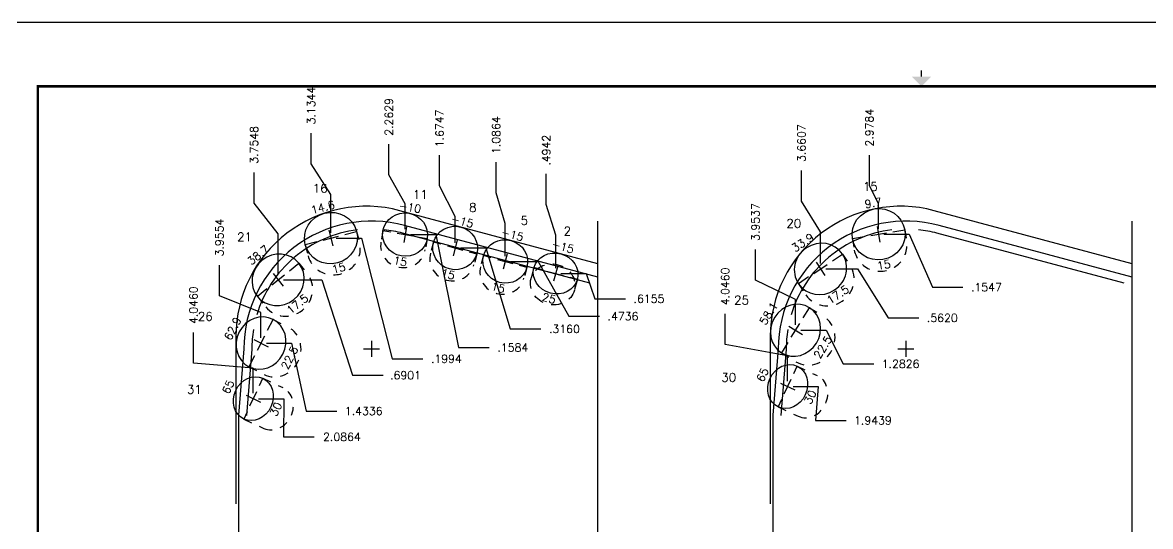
# Model space of a CAD drawing. Extents: x -22 to 22, y -21.4 to 26.8.
# Drawn here: x 0.44 to 13.69, y 11.08 to 17 of the extents above; entities that cross this region are included whole.
import ezdxf
from ezdxf.enums import TextEntityAlignment as Align

# ---------------------------------------------------------------- set-up
doc = ezdxf.new("R2010")
doc.units = 0
doc.header["$MEASUREMENT"] = 0
doc.header["$PDMODE"] = 3
doc.linetypes.add('CENTER2', pattern=[1.125, 0.75, -0.125, 0.125, -0.125])
doc.linetypes.add('HIDDEN2', pattern=[0.1875, 0.125, -0.0625])
doc.layers.get('0').update_dxf_attribs({"linetype": 'CONTINUOUS'})
doc.layers.get('Defpoints').update_dxf_attribs({"color": 10, "linetype": 'CONTINUOUS'})
doc.layers.add('Blade4', color=7, linetype='CONTINUOUS', true_color=0x00cccc)
doc.layers.add('Blade5', color=7, linetype='CONTINUOUS', true_color=0x0066cc)
for name, color, linetype in [('CLine', 5, 'CENTER2'), ('Dims', 4, 'CONTINUOUS'), ('Title Block', 7, 'CONTINUOUS')]:
    doc.layers.add(name, color=color, linetype=linetype)
doc.styles.add('RomanS', font='romans')
doc.dimstyles.get("Standard").update_dxf_attribs({"dimtxt": 0.094, "dimasz": 0.18, "dimexe": 0.0625, "dimexo": 0.0625, "dimgap": 0.09, "dimtad": 0, "dimtih": 1, "dimtoh": 1, "dimdec": 4, "dimzin": 4, "dimdsep": 46, "dimtxsty": 'RomanS', "dimcen": 0.09, "dimazin": 1, "dimtfac": 1, "dimtdec": 4, "dimtofl": 0, "dimtmove": 0, "dimatfit": 1, "dimfxl": 1, "dimtolj": 1, "dimtzin": 0, "dimarcsym": 0})

# ---------------------------------------------------------------- blocks, each defined once
blk = doc.blocks.new('COT_cblock')
at = {"layer": 'Title Block', "color": 8}
blk.add_lwpolyline([(0, 0), (22, 0), (22, 17), (0, 17)], close=True, dxfattribs=at)
at = {"layer": 'Title Block', "const_width": 0.015}
blk.add_lwpolyline([(11, 16.438), (11, 16.363)], dxfattribs=at)
at = {"layer": 'Title Block', "const_width": 0.03}
blk.add_lwpolyline([(21.38, 16.25), (0.62, 16.25), (0.62, 0.75), (21.38, 0.75)], close=True, dxfattribs=at)
at = {"layer": 'Title Block'}
blk.add_solid([(10.887, 16.363), (11.113, 16.363), (11, 16.25)], dxfattribs=at)
at = {"layer": 'Title Block', "color": 1, "style": 'RomanS', "flags": 8}
for tag, p in [('FNAME', (0.37, 3.75)), ('REVDATE', (0.37, 2.25)), ('USER', (0.37, 0.75))]:
    blk.add_attdef(tag, text='', height=0.047, rotation=90, dxfattribs=at).set_placement(p, align=Align.BOTTOM_LEFT)
at = {"layer": 'Title Block', "color": 3, "style": 'RomanS', "flags": 8}
for tag, height, p in [('DRAWN', 0.11, (16.95, 1.984)), ('TITL1', 0.125, (19.587, 1.684)), ('TITL2', 0.094, (19.587, 1.514)), ('TITL3', 0.094, (19.587, 1.374))]:
    blk.add_attdef(tag, text='', height=height, dxfattribs=at).set_placement(p, align=Align.MIDDLE_CENTER)
for tag, p in [('DDATE', (16.606, 1.672)), ('CHECK', (16.606, 1.406)), ('MATRL', (16.606, 1.149)), ('PDATE', (16.606, 0.883)), ('SCALE', (18.146, 0.855)), ('SHEET', (20.255, 0.855))]:
    blk.add_attdef(tag, text='', height=0.094, dxfattribs=at).set_placement(p, align=Align.MIDDLE_LEFT)
for tag, p in [('FSCM#', (18.587, 1.121)), ('DWG#', (20.06, 1.121)), ('REV#', (21.22, 1.121))]:
    blk.add_attdef(tag, text='', height=0.094, dxfattribs=at).set_placement(p, align=Align.TOP_CENTER)
blk = doc.blocks.new('CMark')
at = {"layer": 'CLine'}
for p, q in [((-0.094, 0), (0.094, 0)), ((0, 0.094), (0, -0.094))]:
    blk.add_line(p, q, dxfattribs=at)
blk = doc.blocks.new('1308@25')
for p, q in [((-0.17, 0), (-0.265, 0)), ((0.171, 0), (0.264, 0))]:
    blk.add_line(p, q)
at = {"color": 8, "linetype": 'HIDDEN2'}
for p, q in [((-0.265, 0), (-0.265, -0.133)), ((0.264, 0), (0.264, -0.133))]:
    blk.add_line(p, q, dxfattribs=at)
blk.add_ellipse((0, 0), major_axis=(0.264, 0), ratio=0.906308)
blk.add_ellipse((0, -0.133), major_axis=(0.264, 0), ratio=0.906308, dxfattribs=at)
blk.add_blockref('CMark', (0, 0))
at = {"style": 'RomanS'}
blk.add_text('25', height=0.094, dxfattribs=at).set_placement((0, -0.302), align=Align.MIDDLE_CENTER)
blk.add_attdef('ANG', text='', height=0.094, dxfattribs=at).set_placement((0, 0.251), align=Align.BOTTOM_CENTER)
blk = doc.blocks.new('1313@15')
for p, q in [((-0.17, 0), (-0.265, 0)), ((0.171, 0), (0.264, 0))]:
    blk.add_line(p, q)
at = {"color": 8, "linetype": 'HIDDEN2', "ltscale": 0.5}
blk.add_line((-0.265, 0), (-0.265, -0.135), dxfattribs=at)
at = {"color": 8, "linetype": 'HIDDEN2', "ltscale": 0.5, "flags": 128}
blk.add_lwpolyline([(0.264, 0), (0.264, -0.135)], dxfattribs=at)
blk.add_ellipse((0, 0), major_axis=(0.264, 0), ratio=0.965926)
at = {"color": 8, "linetype": 'HIDDEN2', "ltscale": 0.5}
blk.add_ellipse((0, -0.135), major_axis=(0.264, 0), ratio=0.965926, start_param=3.141593, end_param=6.283185, dxfattribs=at)
blk.add_blockref('CMark', (0, 0))
at = {"style": 'RomanS'}
blk.add_text('15', height=0.094, dxfattribs=at).set_placement((0, -0.318), align=Align.MIDDLE_CENTER)
blk.add_attdef('ANG', text='', height=0.094, dxfattribs=at).set_placement((0, 0.251), align=Align.BOTTOM_CENTER)
blk = doc.blocks.new('1613@15')
for p, q in [((-0.17, 0), (-0.312, 0)), ((0.171, 0), (0.312, 0))]:
    blk.add_line(p, q)
at = {"color": 8, "linetype": 'HIDDEN2', "ltscale": 0.5}
blk.add_line((-0.312, 0), (-0.312, -0.135), dxfattribs=at)
at = {"color": 8, "linetype": 'HIDDEN2', "ltscale": 0.5, "flags": 128}
blk.add_lwpolyline([(0.312, 0), (0.312, -0.135)], dxfattribs=at)
blk.add_ellipse((0, 0), major_axis=(-0.312, 0), ratio=0.965926, start_param=-3.141592653589793, end_param=3.141592653589793)
at = {"color": 8, "linetype": 'HIDDEN2', "ltscale": 0.5}
blk.add_ellipse((0, -0.135), major_axis=(-0.312, 0), ratio=0.965926, start_param=0, end_param=3.141593, dxfattribs=at)
blk.add_blockref('CMark', (0, 0))
at = {"style": 'RomanS'}
blk.add_text('15', height=0.094, dxfattribs=at).set_placement((0, -0.364), align=Align.MIDDLE_CENTER)
blk.add_attdef('ANG', text='', height=0.094, dxfattribs=at).set_placement((0, 0.298), align=Align.BOTTOM_CENTER)
blk = doc.blocks.new('1613@17.5')
for p, q in [((-0.17, 0), (-0.312, 0)), ((0.171, 0), (0.312, 0))]:
    blk.add_line(p, q)
at = {"color": 8, "linetype": 'HIDDEN2', "ltscale": 0.5}
blk.add_line((-0.312, 0), (-0.312, -0.159), dxfattribs=at)
at = {"color": 8, "linetype": 'HIDDEN2', "ltscale": 0.5, "flags": 128}
blk.add_lwpolyline([(0.312, 0), (0.312, -0.159)], dxfattribs=at)
at = {"extrusion": (0, 0, -1)}
blk.add_ellipse((0, 0), major_axis=(-0.312, 0), ratio=0.953717, start_param=-3.141592653589793, end_param=3.141592653589793, dxfattribs=at)
at = {"color": 8, "linetype": 'HIDDEN2', "ltscale": 0.5}
blk.add_ellipse((0, -0.159), major_axis=(0.312, 0), ratio=0.953717, start_param=3.141593, end_param=6.283185, dxfattribs=at)
blk.add_blockref('CMark', (0, 0))
at = {"style": 'RomanS'}
blk.add_text('17.5', height=0.094, dxfattribs=at).set_placement((0, -0.364), align=Align.MIDDLE_CENTER)
blk.add_attdef('ANG', text='', height=0.094, dxfattribs=at).set_placement((0, 0.298), align=Align.BOTTOM_CENTER)
blk = doc.blocks.new('1613@22.5')
for p, q in [((-0.17, 0), (-0.312, 0)), ((0.171, 0), (0.312, 0))]:
    blk.add_line(p, q)
at = {"color": 8, "linetype": 'HIDDEN2', "ltscale": 0.5}
blk.add_line((-0.312, 0), (-0.312, -0.178), dxfattribs=at)
at = {"color": 8, "linetype": 'HIDDEN2', "ltscale": 0.5, "flags": 128}
blk.add_lwpolyline([(0.312, 0), (0.312, -0.178)], dxfattribs=at)
at = {"extrusion": (0, 0, -1)}
blk.add_ellipse((0, 0), major_axis=(-0.312, 0), ratio=0.92388, start_param=-3.141592653589793, end_param=3.141592653589793, dxfattribs=at)
at = {"color": 8, "linetype": 'HIDDEN2', "ltscale": 0.5}
blk.add_ellipse((0, -0.199), major_axis=(0.312, 0), ratio=0.92388, start_param=3.141593, end_param=6.283185, dxfattribs=at)
blk.add_blockref('CMark', (0, 0))
at = {"style": 'RomanS'}
blk.add_text('22.5', height=0.094, dxfattribs=at).set_placement((0, -0.377), align=Align.MIDDLE_CENTER)
blk.add_attdef('ANG', text='', height=0.094, dxfattribs=at).set_placement((0, 0.298), align=Align.BOTTOM_CENTER)
blk = doc.blocks.new('*D70')
at = {"layer": 'Defpoints', "color": 0, "transparency": 16777216}
for p in [(6.593, 15.223), (7.197, 14.667), (6.703, 14.051)]:
    blk.add_point(p, dxfattribs=at)
at = {"layer": 'Dims', "color": 0, "lineweight": -2, "transparency": 16777216}
for p, q in [((6.593, 14.863), (6.593, 15.223)), ((6.703, 14.503), (6.593, 14.863)), ((6.703, 14.114), (6.703, 14.503))]:
    blk.add_line(p, q, dxfattribs=at)
at = {"layer": 'Dims', "color": 0, "transparency": 16777216, "insert": (6.593, 15.499), "char_height": 0.094, "attachment_point": 5, "rotation": 90, "style": 'RomanS'}
blk.add_mtext('\\A1;.4942', dxfattribs=at)
blk = doc.blocks.new('*D71')
at = {"layer": 'Defpoints', "color": 0, "transparency": 16777216}
for p in [(6.003, 15.359), (7.197, 14.667), (6.11, 14.193)]:
    blk.add_point(p, dxfattribs=at)
at = {"layer": 'Dims', "color": 0, "lineweight": -2, "transparency": 16777216}
for p, q in [((6.003, 14.999), (6.003, 15.359)), ((6.11, 14.639), (6.003, 14.999)), ((6.11, 14.256), (6.11, 14.639))]:
    blk.add_line(p, q, dxfattribs=at)
at = {"layer": 'Dims', "color": 0, "transparency": 16777216, "insert": (6.003, 15.677), "char_height": 0.094, "attachment_point": 5, "rotation": 90, "style": 'RomanS'}
blk.add_mtext('\\A1;1.0864', dxfattribs=at)
blk = doc.blocks.new('*D72')
at = {"layer": 'Defpoints', "color": 0, "transparency": 16777216}
for p in [(5.34, 15.44), (7.197, 14.667), (5.522, 14.351)]:
    blk.add_point(p, dxfattribs=at)
at = {"layer": 'Dims', "color": 0, "lineweight": -2, "transparency": 16777216}
for p, q in [((5.34, 15.08), (5.34, 15.44)), ((5.522, 14.72), (5.34, 15.08)), ((5.522, 14.413), (5.522, 14.72))]:
    blk.add_line(p, q, dxfattribs=at)
at = {"layer": 'Dims', "color": 0, "transparency": 16777216, "insert": (5.34, 15.756), "char_height": 0.094, "attachment_point": 5, "rotation": 90, "style": 'RomanS'}
blk.add_mtext('\\A1;1.6747', dxfattribs=at)
blk = doc.blocks.new('*D73')
at = {"layer": 'Defpoints', "color": 0, "transparency": 16777216}
for p in [(4.744, 15.571), (7.197, 14.667), (4.934, 14.508)]:
    blk.add_point(p, dxfattribs=at)
at = {"layer": 'Dims', "color": 0, "lineweight": -2, "transparency": 16777216}
for p, q in [((4.744, 15.211), (4.744, 15.571)), ((4.934, 14.868), (4.744, 15.211)), ((4.934, 14.571), (4.934, 14.868))]:
    blk.add_line(p, q, dxfattribs=at)
at = {"layer": 'Dims', "color": 0, "transparency": 16777216, "insert": (4.744, 15.891), "char_height": 0.094, "attachment_point": 5, "rotation": 90, "style": 'RomanS'}
blk.add_mtext('\\A1;2.2629', dxfattribs=at)
blk = doc.blocks.new('*D74')
at = {"layer": 'Defpoints', "color": 0, "transparency": 16777216}
for p in [(3.83, 15.699), (7.197, 14.667), (4.062, 14.467)]:
    blk.add_point(p, dxfattribs=at)
at = {"layer": 'Dims', "color": 0, "lineweight": -2, "transparency": 16777216}
for p, q in [((3.83, 15.339), (3.83, 15.699)), ((4.062, 14.979), (3.83, 15.339)), ((4.062, 14.53), (4.062, 14.979))]:
    blk.add_line(p, q, dxfattribs=at)
at = {"layer": 'Dims', "color": 0, "transparency": 16777216, "insert": (3.83, 16.024), "char_height": 0.094, "attachment_point": 5, "rotation": 90, "style": 'RomanS'}
blk.add_mtext('\\A1;3.1344', dxfattribs=at)
blk = doc.blocks.new('*D75')
at = {"layer": 'Defpoints', "color": 0, "transparency": 16777216}
for p in [(3.159, 15.239), (7.197, 14.667), (3.442, 13.977)]:
    blk.add_point(p, dxfattribs=at)
at = {"layer": 'Dims', "color": 0, "lineweight": -2, "transparency": 16777216}
for p, q in [((3.159, 14.879), (3.159, 15.239)), ((3.442, 14.519), (3.159, 14.879)), ((3.442, 14.039), (3.442, 14.519))]:
    blk.add_line(p, q, dxfattribs=at)
at = {"layer": 'Dims', "color": 0, "transparency": 16777216, "insert": (3.159, 15.562), "char_height": 0.094, "attachment_point": 5, "rotation": 90, "style": 'RomanS'}
blk.add_mtext('\\A1;3.7548', dxfattribs=at)
blk = doc.blocks.new('*D76')
at = {"layer": 'Defpoints', "color": 0, "transparency": 16777216}
for p in [(7.197, 14.667), (2.753, 14.149), (3.241, 13.233)]:
    blk.add_point(p, dxfattribs=at)
at = {"layer": 'Dims', "color": 0, "lineweight": -2, "transparency": 16777216}
for p, q in [((2.753, 13.789), (2.753, 14.149)), ((3.241, 13.593), (2.753, 13.789)), ((3.241, 13.296), (3.241, 13.593))]:
    blk.add_line(p, q, dxfattribs=at)
at = {"layer": 'Dims', "color": 0, "transparency": 16777216, "insert": (2.753, 14.474), "char_height": 0.094, "attachment_point": 5, "rotation": 90, "style": 'RomanS'}
blk.add_mtext('\\A1;3.9554', dxfattribs=at)
blk = doc.blocks.new('*D77')
at = {"layer": 'Defpoints', "color": 0, "transparency": 16777216}
for p in [(7.197, 14.667), (6.703, 14.051), (7.523, 13.754)]:
    blk.add_point(p, dxfattribs=at)
at = {"layer": 'Dims', "color": 0, "lineweight": -2, "transparency": 16777216}
for p, q in [((6.765, 14.051), (7.063, 14.051)), ((7.063, 14.051), (7.163, 13.754)), ((7.163, 13.754), (7.523, 13.754))]:
    blk.add_line(p, q, dxfattribs=at)
at = {"layer": 'Dims', "color": 0, "transparency": 16777216, "insert": (7.799, 13.754), "char_height": 0.094, "attachment_point": 5, "style": 'RomanS'}
blk.add_mtext('\\A1;.6155', dxfattribs=at)
blk = doc.blocks.new('*D78')
at = {"layer": 'Defpoints', "color": 0, "transparency": 16777216}
for p in [(7.197, 14.667), (6.11, 14.193), (7.219, 13.548)]:
    blk.add_point(p, dxfattribs=at)
at = {"layer": 'Dims', "color": 0, "lineweight": -2, "transparency": 16777216}
for p, q in [((6.173, 14.193), (6.499, 14.193)), ((6.499, 14.193), (6.859, 13.548)), ((6.859, 13.548), (7.219, 13.548))]:
    blk.add_line(p, q, dxfattribs=at)
at = {"layer": 'Dims', "color": 0, "transparency": 16777216, "insert": (7.494, 13.548), "char_height": 0.094, "attachment_point": 5, "style": 'RomanS'}
blk.add_mtext('\\A1;.4736', dxfattribs=at)
blk = doc.blocks.new('*D79')
at = {"layer": 'Defpoints', "color": 0, "transparency": 16777216}
for p in [(7.197, 14.667), (5.522, 14.351), (6.53, 13.399)]:
    blk.add_point(p, dxfattribs=at)
at = {"layer": 'Dims', "color": 0, "lineweight": -2, "transparency": 16777216}
for p, q in [((5.585, 14.351), (5.882, 14.351)), ((5.882, 14.351), (6.17, 13.399)), ((6.17, 13.399), (6.53, 13.399))]:
    blk.add_line(p, q, dxfattribs=at)
at = {"layer": 'Dims', "color": 0, "transparency": 16777216, "insert": (6.806, 13.399), "char_height": 0.094, "attachment_point": 5, "style": 'RomanS'}
blk.add_mtext('\\A1;.3160', dxfattribs=at)
blk = doc.blocks.new('*D80')
at = {"layer": 'Defpoints', "color": 0, "transparency": 16777216}
for p in [(7.197, 14.667), (4.934, 14.508), (5.922, 13.181)]:
    blk.add_point(p, dxfattribs=at)
at = {"layer": 'Dims', "color": 0, "lineweight": -2, "transparency": 16777216}
for p, q in [((4.996, 14.508), (5.294, 14.508)), ((5.294, 14.508), (5.562, 13.181)), ((5.562, 13.181), (5.922, 13.181))]:
    blk.add_line(p, q, dxfattribs=at)
at = {"layer": 'Dims', "color": 0, "transparency": 16777216, "insert": (6.2, 13.181), "char_height": 0.094, "attachment_point": 5, "style": 'RomanS'}
blk.add_mtext('\\A1;.1584', dxfattribs=at)
blk = doc.blocks.new('*D81')
at = {"layer": 'Defpoints', "color": 0, "transparency": 16777216}
for p in [(7.197, 14.667), (4.062, 14.467), (5.141, 13.049)]:
    blk.add_point(p, dxfattribs=at)
at = {"layer": 'Dims', "color": 0, "lineweight": -2, "transparency": 16777216}
for p, q in [((4.125, 14.467), (4.422, 14.467)), ((4.422, 14.467), (4.781, 13.049)), ((4.781, 13.049), (5.141, 13.049))]:
    blk.add_line(p, q, dxfattribs=at)
at = {"layer": 'Dims', "color": 0, "transparency": 16777216, "insert": (5.419, 13.049), "char_height": 0.094, "attachment_point": 5, "style": 'RomanS'}
blk.add_mtext('\\A1;.1994', dxfattribs=at)
blk = doc.blocks.new('*D82')
at = {"layer": 'Defpoints', "color": 0, "transparency": 16777216}
for p in [(7.197, 14.667), (3.442, 13.977), (4.677, 12.856)]:
    blk.add_point(p, dxfattribs=at)
at = {"layer": 'Dims', "color": 0, "lineweight": -2, "transparency": 16777216}
for p, q in [((3.505, 13.977), (3.957, 13.977)), ((3.957, 13.977), (4.317, 12.856)), ((4.317, 12.856), (4.677, 12.856))]:
    blk.add_line(p, q, dxfattribs=at)
at = {"layer": 'Dims', "color": 0, "transparency": 16777216, "insert": (4.939, 12.856), "char_height": 0.094, "attachment_point": 5, "style": 'RomanS'}
blk.add_mtext('\\A1;.6901', dxfattribs=at)
blk = doc.blocks.new('*D83')
at = {"layer": 'Defpoints', "color": 0, "transparency": 16777216}
for p in [(7.197, 14.667), (3.241, 13.233), (4.132, 12.435)]:
    blk.add_point(p, dxfattribs=at)
at = {"layer": 'Dims', "color": 0, "lineweight": -2, "transparency": 16777216}
for p, q in [((3.304, 13.233), (3.601, 13.233)), ((3.601, 13.233), (3.772, 12.435)), ((3.772, 12.435), (4.132, 12.435))]:
    blk.add_line(p, q, dxfattribs=at)
at = {"layer": 'Dims', "color": 0, "transparency": 16777216, "insert": (4.448, 12.435), "char_height": 0.094, "attachment_point": 5, "style": 'RomanS'}
blk.add_mtext('\\A1;1.4336', dxfattribs=at)
blk = doc.blocks.new('*D90')
at = {"layer": 'Defpoints', "color": 0, "transparency": 16777216}
for p in [(10.388, 15.44), (13.474, 14.667), (10.496, 14.512)]:
    blk.add_point(p, dxfattribs=at)
at = {"layer": 'Dims', "color": 0, "lineweight": -2, "transparency": 16777216}
for p, q in [((10.388, 15.08), (10.388, 15.44)), ((10.496, 14.872), (10.388, 15.08)), ((10.496, 14.575), (10.496, 14.872))]:
    blk.add_line(p, q, dxfattribs=at)
at = {"layer": 'Dims', "color": 0, "transparency": 16777216, "insert": (10.388, 15.765), "char_height": 0.094, "attachment_point": 5, "rotation": 90, "style": 'RomanS'}
blk.add_mtext('\\A1;2.9784', dxfattribs=at)
blk = doc.blocks.new('*D91')
at = {"layer": 'Defpoints', "color": 0, "transparency": 16777216}
for p in [(9.591, 15.26), (13.474, 14.667), (9.814, 14.105)]:
    blk.add_point(p, dxfattribs=at)
at = {"layer": 'Dims', "color": 0, "lineweight": -2, "transparency": 16777216}
for p, q in [((9.591, 14.9), (9.591, 15.26)), ((9.814, 14.54), (9.591, 14.9)), ((9.814, 14.167), (9.814, 14.54))]:
    blk.add_line(p, q, dxfattribs=at)
at = {"layer": 'Dims', "color": 0, "transparency": 16777216, "insert": (9.591, 15.583), "char_height": 0.094, "attachment_point": 5, "rotation": 90, "style": 'RomanS'}
blk.add_mtext('\\A1;3.6607', dxfattribs=at)
blk = doc.blocks.new('*D92')
at = {"layer": 'Defpoints', "color": 0, "transparency": 16777216}
for p in [(13.474, 14.667), (9.05, 14.334), (9.521, 13.384)]:
    blk.add_point(p, dxfattribs=at)
at = {"layer": 'Dims', "color": 0, "lineweight": -2, "transparency": 16777216}
for p, q in [((9.05, 13.974), (9.05, 14.334)), ((9.521, 13.744), (9.05, 13.974)), ((9.521, 13.447), (9.521, 13.744))]:
    blk.add_line(p, q, dxfattribs=at)
at = {"layer": 'Dims', "color": 0, "transparency": 16777216, "insert": (9.05, 14.656), "char_height": 0.094, "attachment_point": 5, "rotation": 90, "style": 'RomanS'}
blk.add_mtext('\\A1;3.9537', dxfattribs=at)
blk = doc.blocks.new('*D93')
at = {"layer": 'Defpoints', "color": 0, "transparency": 16777216}
for p in [(13.474, 14.667), (10.496, 14.512), (11.488, 13.89)]:
    blk.add_point(p, dxfattribs=at)
at = {"layer": 'Dims', "color": 0, "lineweight": -2, "transparency": 16777216}
for p, q in [((10.558, 14.512), (10.856, 14.512)), ((10.856, 14.512), (11.128, 13.89)), ((11.128, 13.89), (11.488, 13.89))]:
    blk.add_line(p, q, dxfattribs=at)
at = {"layer": 'Dims', "color": 0, "transparency": 16777216, "insert": (11.763, 13.89), "char_height": 0.094, "attachment_point": 5, "style": 'RomanS'}
blk.add_mtext('\\A1;.1547', dxfattribs=at)
blk = doc.blocks.new('*D94')
at = {"layer": 'Defpoints', "color": 0, "transparency": 16777216}
for p in [(13.474, 14.667), (9.814, 14.105), (10.969, 13.529)]:
    blk.add_point(p, dxfattribs=at)
at = {"layer": 'Dims', "color": 0, "lineweight": -2, "transparency": 16777216}
for p, q in [((9.876, 14.105), (10.249, 14.105)), ((10.249, 14.105), (10.609, 13.529)), ((10.609, 13.529), (10.969, 13.529))]:
    blk.add_line(p, q, dxfattribs=at)
at = {"layer": 'Dims', "color": 0, "transparency": 16777216, "insert": (11.245, 13.529), "char_height": 0.094, "attachment_point": 5, "style": 'RomanS'}
blk.add_mtext('\\A1;.5620', dxfattribs=at)
blk = doc.blocks.new('*D95')
at = {"layer": 'Defpoints', "color": 0, "transparency": 16777216}
for p in [(13.474, 14.667), (9.521, 13.384), (10.439, 12.989)]:
    blk.add_point(p, dxfattribs=at)
at = {"layer": 'Dims', "color": 0, "lineweight": -2, "transparency": 16777216}
for p, q in [((9.583, 13.384), (9.881, 13.384)), ((9.881, 13.384), (10.079, 12.989)), ((10.079, 12.989), (10.439, 12.989))]:
    blk.add_line(p, q, dxfattribs=at)
at = {"layer": 'Dims', "color": 0, "transparency": 16777216, "insert": (10.755, 12.989), "char_height": 0.094, "attachment_point": 5, "style": 'RomanS'}
blk.add_mtext('\\A1;1.2826', dxfattribs=at)
blk = doc.blocks.new('1313@30')
for p, q in [((-0.17, 0), (-0.265, 0)), ((0.171, 0), (0.264, 0))]:
    blk.add_line(p, q)
at = {"color": 8, "linetype": 'HIDDEN2', "ltscale": 0.5}
blk.add_line((-0.265, 0), (-0.265, -0.26), dxfattribs=at)
at = {"color": 8, "linetype": 'HIDDEN2', "ltscale": 0.5, "flags": 128}
blk.add_lwpolyline([(0.264, 0), (0.264, -0.26)], dxfattribs=at)
blk.add_ellipse((0, 0), major_axis=(0.264, 0), ratio=0.866025)
at = {"color": 8, "linetype": 'HIDDEN2', "ltscale": 0.5}
blk.add_ellipse((0, -0.26), major_axis=(0.264, 0), ratio=0.866025, start_param=3.141593, end_param=6.283185, dxfattribs=at)
blk.add_blockref('CMark', (0, 0))
at = {"style": 'RomanS'}
blk.add_text('30', height=0.094, dxfattribs=at).set_placement((0, -0.292), align=Align.MIDDLE_CENTER)
blk.add_attdef('ANG', text='', height=0.094, dxfattribs=at).set_placement((0, 0.251), align=Align.BOTTOM_CENTER)
blk = doc.blocks.new('*D120')
at = {"layer": 'Defpoints', "color": 0, "transparency": 16777216}
for p in [(7.197, 14.667), (2.447, 13.356), (3.151, 12.58)]:
    blk.add_point(p, dxfattribs=at)
at = {"layer": 'Dims', "color": 0, "lineweight": -2, "transparency": 16777216}
for p, q in [((2.447, 12.996), (2.447, 13.356)), ((3.151, 12.94), (2.447, 12.996)), ((3.151, 12.643), (3.151, 12.94))]:
    blk.add_line(p, q, dxfattribs=at)
at = {"layer": 'Dims', "color": 0, "transparency": 16777216, "insert": (2.447, 13.679), "char_height": 0.094, "attachment_point": 5, "rotation": 90, "style": 'RomanS'}
blk.add_mtext('\\A1;4.0460', dxfattribs=at)
blk = doc.blocks.new('*D121')
at = {"layer": 'Defpoints', "color": 0, "transparency": 16777216}
for p in [(7.197, 14.667), (3.151, 12.58), (3.867, 12.131)]:
    blk.add_point(p, dxfattribs=at)
at = {"layer": 'Dims', "color": 0, "lineweight": -2, "transparency": 16777216}
for p, q in [((3.213, 12.58), (3.511, 12.58)), ((3.511, 12.58), (3.507, 12.131)), ((3.507, 12.131), (3.867, 12.131))]:
    blk.add_line(p, q, dxfattribs=at)
at = {"layer": 'Dims', "color": 0, "transparency": 16777216, "insert": (4.192, 12.131), "char_height": 0.094, "attachment_point": 5, "style": 'RomanS'}
blk.add_mtext('\\A1;2.0864', dxfattribs=at)
blk = doc.blocks.new('*D122')
at = {"layer": 'Defpoints', "color": 0, "transparency": 16777216}
for p in [(13.474, 14.667), (8.694, 13.576), (9.428, 12.723)]:
    blk.add_point(p, dxfattribs=at)
at = {"layer": 'Dims', "color": 0, "lineweight": -2, "transparency": 16777216}
for p, q in [((8.694, 13.216), (8.694, 13.576)), ((9.428, 13.083), (8.694, 13.216)), ((9.428, 12.785), (9.428, 13.083))]:
    blk.add_line(p, q, dxfattribs=at)
at = {"layer": 'Dims', "color": 0, "transparency": 16777216, "insert": (8.694, 13.899), "char_height": 0.094, "attachment_point": 5, "rotation": 90, "style": 'RomanS'}
blk.add_mtext('\\A1;4.0460', dxfattribs=at)
blk = doc.blocks.new('*D123')
at = {"layer": 'Defpoints', "color": 0, "transparency": 16777216}
for p in [(13.474, 14.667), (9.428, 12.723), (10.117, 12.325)]:
    blk.add_point(p, dxfattribs=at)
at = {"layer": 'Dims', "color": 0, "lineweight": -2, "transparency": 16777216}
for p, q in [((9.491, 12.723), (9.788, 12.723)), ((9.788, 12.723), (9.757, 12.325)), ((9.757, 12.325), (10.117, 12.325))]:
    blk.add_line(p, q, dxfattribs=at)
at = {"layer": 'Dims', "color": 0, "transparency": 16777216, "insert": (10.43, 12.325), "char_height": 0.094, "attachment_point": 5, "style": 'RomanS'}
blk.add_mtext('\\A1;1.9439', dxfattribs=at)

msp = doc.modelspace()

# ---------------------------------------------------------------- linework, layer by layer
for p, q in [((7.19683, 14.00791), (7.19683, 14.66673)), ((7.19683, 14.00791), (7.19683, 14.66673)), ((13.47442, 14.00791), (13.47442, 14.66673)), ((13.47442, 14.00791), (13.47442, 14.66673))]:
    msp.add_line(p, q)
at = {"color": 1, "flags": 128}
for points in [[(7.19683, 14.1665), (4.87283, 14.78922, 0.49314543), (2.94683, 13.31135), (2.94683, 11.34556)], [(7.19683, 14.1665), (4.87283, 14.78922, 0.49314543), (2.94683, 13.31135), (2.94683, 11.34556)], [(13.47442, 14.1665), (11.15041, 14.78922, 0.49314543), (9.22442, 13.31135), (9.22442, 11.34556)], [(13.47442, 14.1665), (11.15041, 14.78922, 0.49314543), (9.22442, 13.31135), (9.22442, 11.34556)], [(4.37515, 14.56322, 0.1474797), (3.63077, 14.23901)], [(4.37515, 14.56322, 0.1474797), (3.63077, 14.23901)], [(7.10308, 13.93597), (4.90455, 14.52507, 0.03894167), (4.68952, 14.56507, 0.03894167)], [(7.10308, 13.93597), (4.90455, 14.52507, 0.03894167), (4.68952, 14.56507, 0.03894167)], [(10.65273, 14.56322, 0.1474797), (9.90836, 14.23901)], [(10.65273, 14.56322, 0.1474797), (9.90836, 14.23901)], [(13.38067, 13.93597), (11.18213, 14.52507, 0.03894167), (10.96711, 14.56507, 0.03894167)], [(13.38067, 13.93597), (11.18213, 14.52507, 0.03894167), (10.96711, 14.56507, 0.03894167)], [(3.63077, 14.23901, 0.14596329), (3.19202, 13.56538, 0.14596329)], [(3.63077, 14.23901, 0.14596329), (3.19202, 13.56538, 0.14596329)], [(9.90836, 14.23901, 0.14596329), (9.46961, 13.56538, 0.14596329)], [(9.90836, 14.23901, 0.14596329), (9.46961, 13.56538, 0.14596329)], [(3.15265, 13.39298, 0.04107559), (3.13434, 13.16305), (3.07183, 12.38199)], [(3.15265, 13.39298, 0.04107559), (3.13434, 13.16305), (3.07183, 12.38199)], [(9.43024, 13.39298, 0.04107559), (9.41192, 13.16305), (9.34942, 12.38199)], [(9.43024, 13.39298, 0.04107559), (9.41192, 13.16305), (9.34942, 12.38199)]]:
    msp.add_lwpolyline(points, format="xyb", dxfattribs=at)
for points in [[(4.77496, 8.37317, -0.26794919), (4.82183, 8.29198), (4.91308, 8.29198), (7.19683, 8.29198), (7.19683, 14.00791), (4.92881, 14.61562, 0.49314543), (3.04058, 13.16673), (2.97808, 12.38573), (2.97808, 10.38573), (4.31268, 9.05114, -0.19891237), (4.32183, 9.02904), (4.32183, 8.9074, -0.19891237), (4.31268, 8.8853), (4.19683, 8.76945), (4.19683, 8.70695)], [(4.77496, 8.37317, -0.26794919), (4.82183, 8.29198), (4.91308, 8.29198), (7.19683, 8.29198), (7.19683, 14.00791), (4.92881, 14.61562, 0.49314543), (3.04058, 13.16673), (2.97808, 12.38573), (2.97808, 10.38573), (4.31268, 9.05114, -0.19891237), (4.32183, 9.02904), (4.32183, 8.9074, -0.19891237), (4.31268, 8.8853), (4.19683, 8.76945), (4.19683, 8.70695)], [(11.05254, 8.37317, -0.26794919), (11.09942, 8.29198), (11.19067, 8.29198), (13.47442, 8.29198), (13.47442, 14.00791), (11.2064, 14.61562, 0.49314543), (9.31817, 13.16673), (9.25567, 12.38573), (9.25567, 10.38573), (10.59026, 9.05114, -0.19891237), (10.59942, 9.02904), (10.59942, 8.9074, -0.19891237), (10.59026, 8.8853), (10.47442, 8.76945), (10.47442, 8.70695)], [(11.05254, 8.37317, -0.26794919), (11.09942, 8.29198), (11.19067, 8.29198), (13.47442, 8.29198), (13.47442, 14.00791), (11.2064, 14.61562, 0.49314543), (9.31817, 13.16673), (9.25567, 12.38573), (9.25567, 10.38573), (10.59026, 9.05114, -0.19891237), (10.59942, 9.02904), (10.59942, 8.9074, -0.19891237), (10.59026, 8.8853), (10.47442, 8.76945), (10.47442, 8.70695)]]:
    msp.add_lwpolyline(points, format="xyb", close=True)

# ---------------------------------------------------------------- block references
for p in [(4.54058, 13.16673), (4.54058, 13.16673), (10.81817, 13.16673), (10.81817, 13.16673)]:
    msp.add_blockref('CMark', p)
at = {"layer": 'Blade4'}
for name, p, rotation, values in [('1613@15', (4.06243, 14.46738), 14.6, {'ANG': '14.6'}), ('1313@15', (4.9339, 14.50829), 350.0000000000001, {'ANG': '-10'}), ('1313@15', (5.52216, 14.35073), 345, {'ANG': '-15'}), ('1313@15', (6.11041, 14.19311), 345, {'ANG': '-15'}), ('1613@17.5', (3.44203, 13.97662), 38.7, {'ANG': '38.7'}), ('1308@25', (6.70267, 14.05123), 345, {'ANG': '-15'}), ('1613@22.5', (3.24143, 13.23317), 62.90000000000001, {'ANG': '62.9'}), ('1313@30', (3.15083, 12.5803), 65, {'ANG': '65'})]:
    msp.add_blockref(name, p, dxfattribs=dict(at, rotation=rotation)).add_auto_attribs(values)
at = {"layer": 'Blade5'}
for name, p, rotation, values in [('1613@15', (10.49599, 14.51202), 9.7, {'ANG': '9.7'}), ('1613@17.5', (9.81374, 14.10477), 33.9, {'ANG': '33.9'}), ('1613@22.5', (9.52077, 13.38411), 58.1, {'ANG': '58.1'}), ('1313@30', (9.42842, 12.7228), 65, {'ANG': '65'})]:
    msp.add_blockref(name, p, dxfattribs=dict(at, rotation=rotation)).add_auto_attribs(values)
at = {"layer": 'CLine'}
msp.add_blockref('COT_cblock', (0, 0), dxfattribs=at)

# ---------------------------------------------------------------- texts
at = {"layer": 'Blade4', "style": 'RomanS'}
for s, height, p in [('16', 0.101607, (3.84916, 15.00111)), ('11', 0.101607, (5.02562, 14.92924)), ('8', 0.10161, (5.68563, 14.77626)), ('5', 0.10161, (6.29135, 14.62341)), ('2', 0.10161, (6.79665, 14.49871)), ('21', 0.101607, (2.96074, 14.42983)), ('26', 0.101607, (2.49927, 13.49647)), ('31', 0.101607, (2.37161, 12.63842))]:
    msp.add_text(s, height=height, dxfattribs=at).set_placement(p)
at = {"layer": 'Blade5', "style": 'RomanS'}
for s, p in [('15', (10.31244, 15.02089)), ('20', (9.41368, 14.58881)), ('25', (8.79902, 13.68714)), ('30', (8.64919, 12.77959))]:
    msp.add_text(s, height=0.101607, dxfattribs=at).set_placement(p)

# ---------------------------------------------------------------- dimensions: what is measured, and where the dimension line sits
at = {"layer": 'Dims'}
for feature_location, offset, dtype, origin, picture, middle in [((4.06243, 14.46738), (-0.23292, 1.23172), 1, (7.19683, 14.66673), '*D74', (3.82951, 16.0241)), ((4.9339, 14.50829), (-0.19015, 1.06222), 1, (7.19683, 14.66673), '*D73', (4.74375, 15.89103)), ((5.52216, 14.35073), (-0.18242, 1.08928), 1, (7.19683, 14.66673), '*D72', (5.33974, 15.75605)), ((10.49599, 14.51202), (-0.10812, 0.92847), 1, (13.47442, 14.66673), '*D90', (10.38787, 15.76549)), ((3.44203, 13.97662), (-0.28296, 1.26224), 1, (7.19683, 14.66673), '*D75', (3.15907, 15.56163)), ((6.11041, 14.19311), (-0.107, 1.16568), 1, (7.19683, 14.66673), '*D71', (6.00341, 15.67707)), ((9.81374, 14.10477), (-0.22317, 1.15516), 1, (13.47442, 14.66673), '*D91', (9.59057, 15.58269)), ((6.70267, 14.05123), (-0.11009, 1.1722), 1, (7.19683, 14.66673), '*D70', (6.59259, 15.49919)), ((9.520765, 13.384108), (-0.470636, 0.949451), 1, (13.474418, 14.666733), '*D92', (9.050129, 14.656321)), ((3.15083, 12.5803), (-0.70402, 0.77566), 1, (7.19683, 14.66673), '*D120', (2.44681, 13.67872)), ((3.24143, 13.23317), (-0.48869, 0.91602), 1, (7.19683, 14.66673), '*D76', (2.75274, 14.4742)), ((3.15083, 12.5803), (0.71661, -0.44917), 0, (7.19683, 14.66673), '*D121', (4.19244, 12.13113)), ((3.24143, 13.23317), (0.8901, -0.79796), 0, (7.19683, 14.66673), '*D83', (4.44757, 12.43521)), ((3.44203, 13.97662), (1.23463, -1.12014), 0, (7.19683, 14.66673), '*D82', (4.93899, 12.85648)), ((4.062432, 14.467379), (1.07902, -1.418543), 0, (7.196834, 14.666733), '*D81', (5.419452, 13.048836)), ((4.9339, 14.50829), (0.98795, -1.32755), 0, (7.19683, 14.66673), '*D80', (6.19985, 13.18074)), ((5.52216, 14.35073), (1.00793, -0.95207), 0, (7.19683, 14.66673), '*D79', (6.80586, 13.39866)), ((6.11041, 14.19311), (1.10827, -0.64534), 0, (7.19683, 14.66673), '*D78', (7.49445, 13.54777)), ((6.70267, 14.05123), (0.82014, -0.29701), 0, (7.19683, 14.66673), '*D77', (7.79857, 13.75422)), ((9.42842, 12.7228), (-0.73459, 0.85316), 1, (13.47442, 14.66673), '*D122', (8.69383, 13.89872)), ((9.42842, 12.7228), (0.68815, -0.39802), 0, (13.47442, 14.66673), '*D123', (10.43037, 12.32478)), ((9.52077, 13.38411), (0.91816, -0.39543), 0, (13.47442, 14.66673), '*D95', (10.75498, 12.98868)), ((9.81374, 14.10477), (1.15542, -0.57589), 0, (13.47442, 14.66673), '*D94', (11.24492, 13.52888)), ((10.49599, 14.51202), (0.99161, -0.62202), 0, (13.47442, 14.66673), '*D93', (11.76336, 13.89))]:
    dim = msp.add_ordinate_dim(feature_location=feature_location, offset=offset, dtype=dtype, origin=origin, dimstyle='Standard', dxfattribs=at)
    dim.commit()
    dim.dimension.update_dxf_attribs({"geometry": picture, "text_midpoint": middle})

doc.saveas('drawing.dxf')
